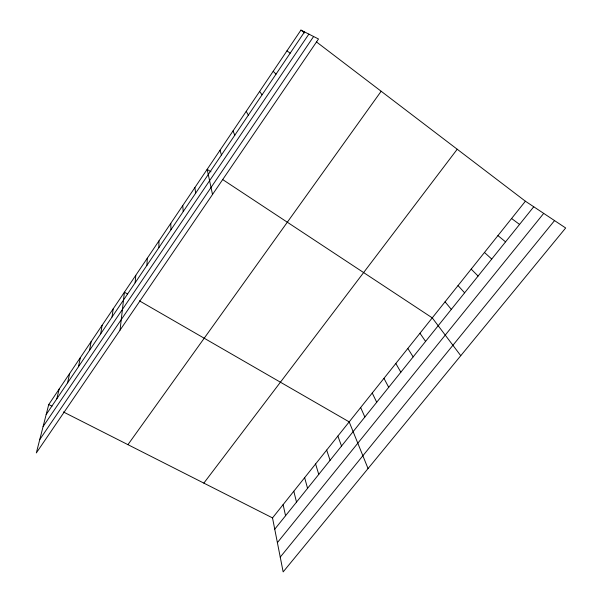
<?xml version="1.0" encoding="UTF-8"?>
<svg xmlns="http://www.w3.org/2000/svg" width="602" height="602" viewBox="0 0 602 602"><rect width="100%" height="100%" fill="white"/><g stroke="black" fill="none" stroke-linecap="round" stroke-linejoin="round"><path stroke-width="0.9" d="M158.868 247.663L158.958 240.898M146.926 265.347L147.294 258.213M135.141 282.797L135.781 275.31M120.039 330.137L124.411 292.181L127.571 294.002M112.032 317.028L113.191 308.849M100.7 333.809L102.107 325.298M89.51 350.379L91.165 341.545M78.471 366.731L80.359 357.588M67.559 382.88L69.689 373.428M56.799 398.825L59.146 389.08M48.739 404.536L36.331 452.922L318.518 38.995L300.94 30.1L48.739 404.536L51.99 406.184M46.166 414.575L304.537 31.921M43.096 426.555L308.864 34.111M39.755 439.573L313.612 36.511M127.94 444.66L381.156 91.256M203.837 483.113L457.219 149.243M272.518 517.901L525.395 201.218L565.669 227.977L283.151 571.9L272.518 517.901L63.383 411.956M274.738 529.203L533.741 206.764M277.387 542.613L543.704 213.386M280.239 557.121L554.54 220.588M139.408 300.834L349.19 421.882L368.048 468.552M210.986 171.841L207.163 169.32L212.521 194.476M222.454 179.411L432.251 317.864L460.763 355.684M286.966 50.846L290.179 53.187M511.587 218.518L519.556 224.426M300.94 30.1L304.635 32.914M316.456 41.929L525.395 201.218M497.944 235.6L505.552 241.853M484.475 252.471L491.736 259.056M471.178 269.124L478.086 276.047M273.188 71.292L276.025 74.144M458.039 285.574L464.616 292.813M445.066 301.82L451.319 309.375M259.612 91.451L262.081 94.8M419.97 333.252L425.591 341.402M407.825 348.46L413.153 356.888M395.823 363.488L400.857 372.194M246.226 111.332L248.34 115.155M383.963 378.342L388.711 387.312M372.239 393.023L376.709 402.256M360.651 407.531L364.85 417.02M233.027 130.927L234.788 135.217M337.865 436.066L341.537 446.044M326.668 450.093L330.084 460.304M315.591 463.954L318.759 474.399M220.008 150.259L221.438 154.992M304.642 477.672L307.569 488.335M293.814 491.232L296.5 502.106M283.106 504.642L285.559 515.733M194.875 187.568L195.665 193.159M182.745 205.583L183.234 211.573M170.772 223.357L170.968 229.738"/></g></svg>
